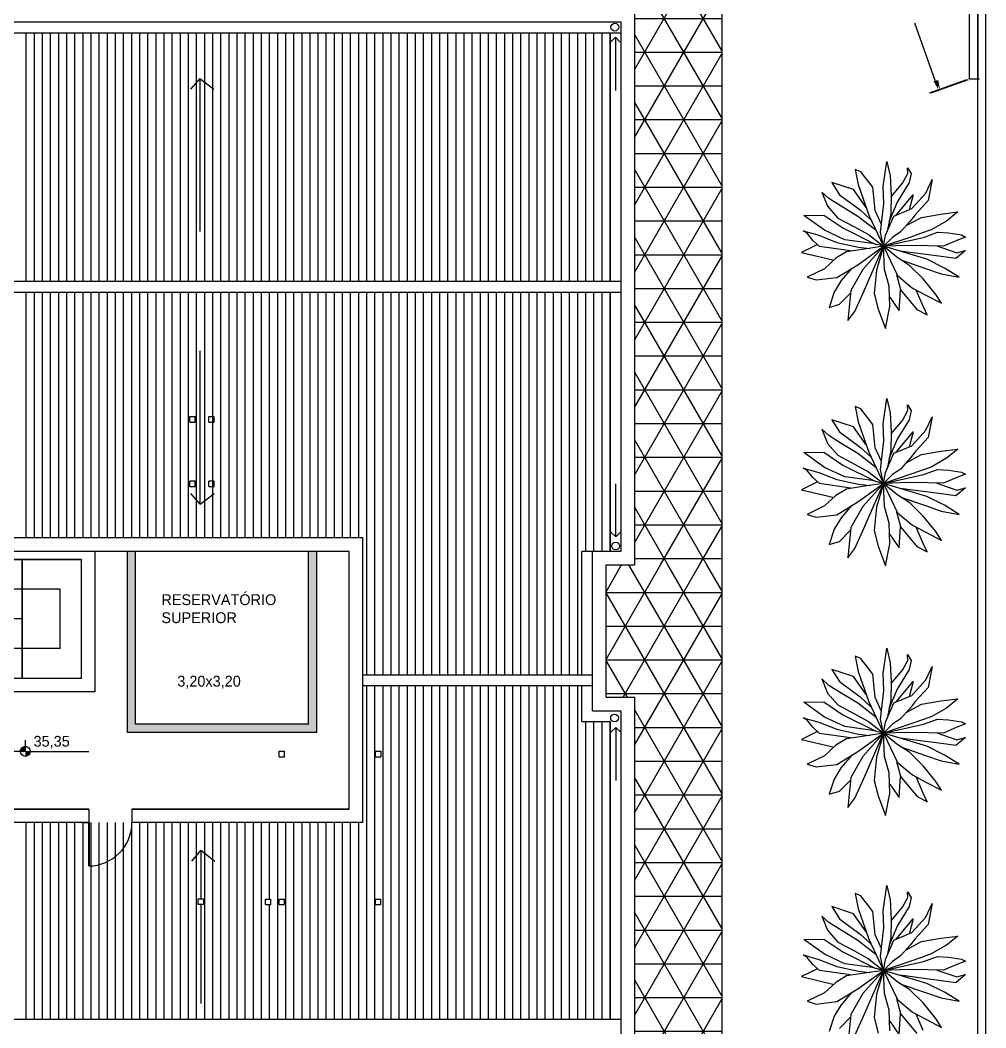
# Model space of a CAD drawing. Header units: millimetres. Extents: x 935 to 1399, y 512 to 900.
# Drawn here: x 1041.8 to 1059.66, y 844 to 862.66 of the extents above; entities that cross this region are included whole.
import ezdxf

# ---------------------------------------------------------------- set-up
doc = ezdxf.new("R2010")
doc.units = ezdxf.units.MM
doc.linetypes.add('ACAD_ISO02W100', pattern=[15, 12, -3])
for name, color, linetype in [('COTAS', 6, 'Continuous'), ('paredes', 5, 'Continuous'), ('projeçao', 7, 'ACAD_ISO02W100'), ('terrenos', 3, 'Continuous'), ('VEGETAÇÃO', 3, 'Continuous')]:
    doc.layers.add(name, color=color, linetype=linetype)
pattern_1 = [(0, (1620.23605, 455.1888), (0, 0.625), []), (60, (1620.23605, 455.1888), (-0.5412659, 0.3125), []), (120, (1620.23605, 455.1888), (-0.5412659, -0.3125), [])]

msp = doc.modelspace()

# ---------------------------------------------------------------- hatches: boundary and pattern name
h = msp.add_hatch()
h.set_pattern_fill('NET3', color=254, scale=5, style=0)
h.set_pattern_definition(pattern_1)
h.paths.add_polyline_path([(1054.77585, 862.87187), (1053.15965, 862.87187), (1053.15965, 852.57187), (1054.77585, 852.57187)])
msp.add_hatch(color=253).paths.add_polyline_path([(1047.28232, 852.82187), (1047.13232, 852.82187), (1047.13232, 849.62187), (1043.93232, 849.62187), (1043.93232, 852.82187), (1043.78232, 852.82187), (1043.78232, 849.47187), (1047.28232, 849.47187)])
h = msp.add_hatch()
h.set_pattern_fill('NET3', color=254, scale=5, style=0)
h.set_pattern_definition(pattern_1)
h.paths.add_polyline_path([(1054.77585, 852.57187), (1053.15965, 852.57187), (1052.63465, 852.57187), (1052.63465, 850.12187), (1053.15965, 850.12187), (1053.15965, 839.87187), (1054.77585, 839.87187)])
h = msp.add_hatch(color=7)
h.paths.add_polyline_path([(1041.89174, 849.21453, 0.41421356), (1041.79842, 849.12122), (1041.89174, 849.12122)])
h.paths.add_polyline_path([(1041.89174, 849.12122), (1041.89174, 849.0279, 0.41421356), (1041.98506, 849.12122)])

# ---------------------------------------------------------------- linework, layer by layer
at = {"color": 7}
for p, q in [((1054.77585, 866.5417), (1054.77585, 839.87187)), ((1053.15965, 862.87187), (1053.15965, 852.57187)), ((1037.40965, 862.62187), (1052.90965, 862.62187)), ((1052.90965, 862.62187), (1052.90965, 852.82187)), ((1052.90965, 862.62187), (1052.90965, 856.55937)), ((1058.72095, 861.53642), (1058.34452, 862.60171)), ((1041.30965, 862.42187), (1052.90965, 862.42187)), ((1052.70965, 862.42187), (1052.70965, 857.82187)), ((1052.70965, 862.42187), (1052.70965, 857.82187)), ((1052.70965, 857.82187), (1052.70965, 862.42187)), ((1052.80814, 862.33956), (1052.71814, 862.24956)), ((1052.80814, 862.33956), (1052.80814, 861.35472)), ((1052.80814, 862.33956), (1052.89814, 862.24956)), ((1045.12138, 861.57823), (1044.94962, 861.37823)), ((1045.12138, 861.57823), (1045.38053, 861.37823)), ((1045.12138, 861.57823), (1045.12138, 858.74132)), ((1059.30072, 861.55038), (1058.6112, 861.30674)), ((1059.33149, 861.55038), (1058.64198, 861.30674)), ((1037.40965, 857.82187), (1052.90965, 857.82187)), ((1037.40965, 857.62187), (1052.90965, 857.62187)), ((1052.70965, 852.82187), (1052.70965, 857.62187)), ((1052.70965, 857.62187), (1052.70965, 852.82187)), ((1052.70965, 857.62187), (1052.70965, 856.55937)), ((1045.12545, 853.69561), (1045.12545, 856.53252)), ((1045.12545, 853.69561), (1045.12545, 856.53252)), ((1052.8131, 853.09023), (1052.8131, 854.07508)), ((1045.12545, 853.69561), (1044.95368, 853.89561)), ((1045.12545, 853.69561), (1044.95368, 853.89561)), ((1045.12545, 853.69561), (1045.3846, 853.89561)), ((1045.12545, 853.69561), (1045.3846, 853.89561)), ((1052.8131, 853.09023), (1052.7231, 853.18023)), ((1052.8131, 853.09023), (1052.9031, 853.18023)), ((1048.13232, 853.07187), (1037.15965, 853.07187)), ((1048.13232, 847.80398), (1048.13232, 853.07187)), ((1047.88232, 852.82187), (1037.40965, 852.82187)), ((1047.88232, 848.05398), (1047.88232, 852.82187)), ((1052.90965, 852.82187), (1052.18465, 852.82187)), ((1052.18465, 850.53792), (1052.18465, 852.82187)), ((1052.38465, 849.87187), (1052.38465, 852.82187)), ((1052.63465, 852.57187), (1053.15965, 852.57187)), ((1052.63465, 852.57187), (1053.15965, 852.57187)), ((1052.63465, 850.12187), (1052.63465, 852.57187)), ((1048.13232, 850.53792), (1052.38465, 850.53792)), ((1048.13232, 850.33792), (1052.38465, 850.33792)), ((1052.18465, 849.67187), (1052.18465, 850.33792)), ((1052.63465, 850.12187), (1053.15965, 850.12187)), ((1053.15965, 850.12187), (1053.15965, 839.87187)), ((1052.38465, 849.87187), (1052.90965, 849.87187)), ((1052.90965, 849.87187), (1052.90965, 840.07187)), ((1052.18465, 849.67187), (1052.70965, 849.67187)), ((1052.70965, 849.67187), (1052.70965, 844.16292)), ((1052.70965, 849.67187), (1052.70965, 844.16292)), ((1052.81454, 849.56508), (1052.72454, 849.47508)), ((1052.81454, 849.56508), (1052.81454, 848.58023)), ((1052.81454, 849.56508), (1052.90454, 849.47508)), ((1041.89174, 849.12122), (1041.89174, 849.3276)), ((1041.89174, 849.12122), (1041.68535, 849.12122)), ((1041.89174, 849.12122), (1042.20132, 849.12122)), ((1045.13648, 847.29044), (1044.96472, 847.09044)), ((1045.13648, 847.29044), (1045.39563, 847.09044)), ((1045.13648, 847.29044), (1045.13648, 846.38793)), ((1045.13648, 846.28793), (1045.13648, 844.45353)), ((1037.40965, 844.16292), (1052.90965, 844.16292))]:
    msp.add_line(p, q, dxfattribs=at)
at = {"color": 1}
for p, q in [((1041.90965, 857.82187), (1041.90965, 862.42187)), ((1042.05965, 857.82187), (1042.05965, 862.42187)), ((1042.20965, 857.82187), (1042.20965, 862.42187)), ((1042.35965, 857.82187), (1042.35965, 862.42187)), ((1042.50965, 857.82187), (1042.50965, 862.42187)), ((1042.65965, 857.82187), (1042.65965, 862.42187)), ((1042.80965, 857.82187), (1042.80965, 862.42187)), ((1042.95965, 857.82187), (1042.95965, 862.42187)), ((1043.10965, 857.82187), (1043.10965, 862.42187)), ((1043.25965, 857.82187), (1043.25965, 862.42187)), ((1043.40965, 857.82187), (1043.40965, 862.42187)), ((1043.55965, 857.82187), (1043.55965, 862.42187)), ((1043.70965, 857.82187), (1043.70965, 862.42187)), ((1043.85965, 857.82187), (1043.85965, 862.42187)), ((1044.00965, 857.82187), (1044.00965, 862.42187)), ((1044.15965, 857.82187), (1044.15965, 862.42187)), ((1044.30965, 857.82187), (1044.30965, 862.42187)), ((1044.45965, 857.82187), (1044.45965, 862.42187)), ((1044.60965, 857.82187), (1044.60965, 862.42187)), ((1044.75965, 857.82187), (1044.75965, 862.42187)), ((1044.90965, 857.82187), (1044.90965, 862.42187)), ((1045.05965, 857.82187), (1045.05965, 862.42187)), ((1045.20965, 857.82187), (1045.20965, 862.42187)), ((1045.35965, 857.82187), (1045.35965, 862.42187)), ((1045.50965, 857.82187), (1045.50965, 862.42187)), ((1045.65965, 857.82187), (1045.65965, 862.42187)), ((1045.65965, 857.82187), (1045.65965, 862.42187)), ((1045.80965, 857.82187), (1045.80965, 862.42187)), ((1045.95965, 857.82187), (1045.95965, 862.42187)), ((1046.10965, 857.82187), (1046.10965, 862.42187)), ((1046.25965, 857.82187), (1046.25965, 862.42187)), ((1046.40965, 857.82187), (1046.40965, 862.42187)), ((1046.55965, 857.82187), (1046.55965, 862.42187)), ((1046.70965, 857.82187), (1046.70965, 862.42187)), ((1046.85965, 857.82187), (1046.85965, 862.42187)), ((1047.00965, 857.82187), (1047.00965, 862.42187)), ((1047.15965, 857.82187), (1047.15965, 862.42187)), ((1047.30965, 857.82187), (1047.30965, 862.42187)), ((1047.45965, 857.82187), (1047.45965, 862.42187)), ((1047.60965, 857.82187), (1047.60965, 862.42187)), ((1047.75965, 857.82187), (1047.75965, 862.42187)), ((1047.90965, 857.82187), (1047.90965, 862.42187)), ((1048.05965, 857.82187), (1048.05965, 862.42187)), ((1048.20965, 857.82187), (1048.20965, 862.42187)), ((1048.35965, 857.82187), (1048.35965, 862.42187)), ((1048.50965, 857.82187), (1048.50965, 862.42187)), ((1048.65965, 857.82187), (1048.65965, 862.42187)), ((1048.80965, 857.82187), (1048.80965, 862.42187)), ((1048.95965, 857.82187), (1048.95965, 862.42187)), ((1049.10965, 857.82187), (1049.10965, 862.42187)), ((1049.25965, 857.82187), (1049.25965, 862.42187)), ((1049.40965, 857.82187), (1049.40965, 862.42187)), ((1049.55965, 857.82187), (1049.55965, 862.42187)), ((1049.70965, 857.82187), (1049.70965, 862.42187)), ((1049.70965, 857.82187), (1049.70965, 862.42187)), ((1049.85965, 857.82187), (1049.85965, 862.42187)), ((1050.00965, 857.82187), (1050.00965, 862.42187)), ((1050.15965, 857.82187), (1050.15965, 862.42187)), ((1050.30965, 857.82187), (1050.30965, 862.42187)), ((1050.45965, 857.82187), (1050.45965, 862.42187)), ((1050.60965, 857.82187), (1050.60965, 862.42187)), ((1050.75965, 857.82187), (1050.75965, 862.42187)), ((1050.90965, 857.82187), (1050.90965, 862.42187)), ((1051.05965, 857.82187), (1051.05965, 862.42187)), ((1051.20965, 857.82187), (1051.20965, 862.42187)), ((1051.35965, 857.82187), (1051.35965, 862.42187)), ((1051.50965, 857.82187), (1051.50965, 862.42187)), ((1051.65965, 857.82187), (1051.65965, 862.42187)), ((1051.80965, 857.82187), (1051.80965, 862.42187)), ((1051.95965, 857.82187), (1051.95965, 862.42187)), ((1052.10965, 857.82187), (1052.10965, 862.42187)), ((1052.25965, 857.82187), (1052.25965, 862.42187)), ((1052.40965, 857.82187), (1052.40965, 862.42187)), ((1052.55965, 857.82187), (1052.55965, 862.42187)), ((1041.90965, 853.07187), (1041.90965, 857.62187)), ((1042.05965, 853.07187), (1042.05965, 857.62187)), ((1042.20965, 853.07187), (1042.20965, 857.62187)), ((1042.35965, 853.07187), (1042.35965, 857.62187)), ((1042.50965, 853.07187), (1042.50965, 857.62187)), ((1042.65965, 853.07187), (1042.65965, 857.62187)), ((1042.80965, 853.07187), (1042.80965, 857.62187)), ((1042.95965, 853.07187), (1042.95965, 857.62187)), ((1043.10965, 853.07187), (1043.10965, 857.62187)), ((1043.25965, 853.07187), (1043.25965, 857.62187)), ((1043.40965, 853.07187), (1043.40965, 857.62187)), ((1043.55965, 853.07187), (1043.55965, 857.62187)), ((1043.70965, 853.07187), (1043.70965, 857.62187)), ((1043.85965, 853.07187), (1043.85965, 857.62187)), ((1044.00965, 853.07187), (1044.00965, 857.62187)), ((1044.15965, 853.07187), (1044.15965, 857.62187)), ((1044.30965, 853.07187), (1044.30965, 857.62187)), ((1044.30965, 853.07187), (1044.30965, 857.62187)), ((1044.45965, 853.07187), (1044.45965, 857.62187)), ((1044.60965, 853.07187), (1044.60965, 857.62187)), ((1044.75965, 853.07187), (1044.75965, 857.62187)), ((1044.90965, 853.07187), (1044.90965, 857.62187)), ((1045.05965, 853.07187), (1045.05965, 857.62187)), ((1045.20965, 853.07187), (1045.20965, 857.62187)), ((1045.35965, 853.07187), (1045.35965, 857.62187)), ((1045.50965, 853.07187), (1045.50965, 857.62187)), ((1045.65965, 853.07187), (1045.65965, 857.62187)), ((1045.65965, 853.07187), (1045.65965, 857.62187)), ((1045.80965, 853.07187), (1045.80965, 857.62187)), ((1045.95965, 853.07187), (1045.95965, 857.62187)), ((1046.10965, 853.07187), (1046.10965, 857.62187)), ((1046.25965, 853.07187), (1046.25965, 857.62187)), ((1046.40965, 853.07187), (1046.40965, 857.62187)), ((1046.55965, 853.07187), (1046.55965, 857.62187)), ((1046.70965, 853.07187), (1046.70965, 857.62187)), ((1046.85965, 853.07187), (1046.85965, 857.62187)), ((1047.00965, 853.07187), (1047.00965, 857.62187)), ((1047.15965, 853.07187), (1047.15965, 857.62187)), ((1047.30965, 853.07187), (1047.30965, 857.62187)), ((1047.45965, 853.07187), (1047.45965, 857.62187)), ((1047.60965, 853.07187), (1047.60965, 857.62187)), ((1047.75965, 853.07187), (1047.75965, 857.62187)), ((1047.90965, 853.07187), (1047.90965, 857.62187)), ((1048.05965, 853.07187), (1048.05965, 857.62187)), ((1048.20965, 850.53792), (1048.20965, 857.62187)), ((1048.35965, 850.53792), (1048.35965, 857.62187)), ((1048.50965, 850.53792), (1048.50965, 857.62187)), ((1048.65965, 850.53792), (1048.65965, 857.62187)), ((1048.80965, 850.53792), (1048.80965, 857.62187)), ((1048.95965, 850.53792), (1048.95965, 857.62187)), ((1049.10965, 850.53792), (1049.10965, 857.62187)), ((1049.25965, 850.53792), (1049.25965, 857.62187)), ((1049.40965, 850.53792), (1049.40965, 857.62187)), ((1049.55965, 850.53792), (1049.55965, 857.62187)), ((1049.70965, 850.53792), (1049.70965, 857.62187)), ((1049.70965, 850.53792), (1049.70965, 857.62187)), ((1049.85965, 850.53792), (1049.85965, 857.62187)), ((1050.00965, 850.53792), (1050.00965, 857.62187)), ((1050.15965, 850.53792), (1050.15965, 857.62187)), ((1050.30965, 850.53792), (1050.30965, 857.62187)), ((1050.45965, 850.53792), (1050.45965, 857.62187)), ((1050.60965, 850.53792), (1050.60965, 857.62187)), ((1050.75965, 850.53792), (1050.75965, 857.62187)), ((1050.90965, 850.53792), (1050.90965, 857.62187)), ((1051.05965, 850.53792), (1051.05965, 857.62187)), ((1051.20965, 850.53792), (1051.20965, 857.62187)), ((1051.35965, 850.53792), (1051.35965, 857.62187)), ((1051.50965, 850.53792), (1051.50965, 857.62187)), ((1051.65965, 850.53792), (1051.65965, 857.62187)), ((1051.80965, 850.53792), (1051.80965, 857.62187)), ((1051.95965, 850.53792), (1051.95965, 857.62187)), ((1052.10965, 850.53792), (1052.10965, 857.62187)), ((1052.25965, 852.82187), (1052.25965, 857.62187)), ((1052.40965, 852.82187), (1052.40965, 857.62187)), ((1052.55965, 852.82187), (1052.55965, 857.62187)), ((1045.35965, 854.12187), (1045.35965, 855.21625)), ((1045.35965, 854.12187), (1045.35965, 855.21625)), ((1048.20965, 844.16292), (1048.20965, 850.33792)), ((1048.35965, 844.16292), (1048.35965, 850.33792)), ((1048.50965, 844.16292), (1048.50965, 850.33792)), ((1048.65965, 844.16292), (1048.65965, 850.33792)), ((1048.80965, 844.16292), (1048.80965, 850.33792)), ((1048.95965, 844.16292), (1048.95965, 850.33792)), ((1049.10965, 844.16292), (1049.10965, 850.33792)), ((1049.25965, 844.16292), (1049.25965, 850.33792)), ((1049.40965, 844.16292), (1049.40965, 850.33792)), ((1049.55965, 844.16292), (1049.55965, 850.33792)), ((1049.70965, 844.16292), (1049.70965, 850.33792)), ((1049.70965, 844.16292), (1049.70965, 850.33792)), ((1049.85965, 844.16292), (1049.85965, 850.33792)), ((1050.00965, 844.16292), (1050.00965, 850.33792)), ((1050.15965, 844.16292), (1050.15965, 850.33792)), ((1050.30965, 844.16292), (1050.30965, 850.33792)), ((1050.45965, 844.16292), (1050.45965, 850.33792)), ((1050.60965, 844.16292), (1050.60965, 850.33792)), ((1050.75965, 844.16292), (1050.75965, 850.33792)), ((1050.90965, 844.16292), (1050.90965, 850.33792)), ((1051.05965, 844.16292), (1051.05965, 850.33792)), ((1051.20965, 844.16292), (1051.20965, 850.33792)), ((1051.35965, 844.16292), (1051.35965, 850.33792)), ((1051.50965, 844.16292), (1051.50965, 850.33792)), ((1051.65965, 844.16292), (1051.65965, 850.33792)), ((1051.80965, 844.16292), (1051.80965, 850.33792)), ((1051.95965, 844.16292), (1051.95965, 850.33792)), ((1052.10965, 844.16292), (1052.10965, 850.33792)), ((1052.25965, 844.16292), (1052.25965, 849.67187)), ((1052.25965, 844.16292), (1052.25965, 849.67187)), ((1052.40965, 844.16292), (1052.40965, 849.67187)), ((1052.55965, 844.16292), (1052.55965, 849.67187)), ((1052.70965, 844.16292), (1052.70965, 849.67187)), ((1041.90965, 844.16292), (1041.90965, 847.80398)), ((1042.05965, 844.16292), (1042.05965, 847.80398)), ((1042.20965, 844.16292), (1042.20965, 847.80398)), ((1042.35965, 844.16292), (1042.35965, 847.80398)), ((1042.50965, 844.16292), (1042.50965, 847.80398)), ((1042.65965, 844.16292), (1042.65965, 847.80398)), ((1042.80965, 844.16292), (1042.80965, 847.80398)), ((1042.95965, 844.16292), (1042.95965, 847.80398)), ((1043.06332, 847.00032), (1043.06332, 847.80398)), ((1043.07832, 847.80398), (1043.06332, 847.80398)), ((1043.07832, 847.00053), (1043.07832, 847.80398)), ((1043.10965, 844.16292), (1043.10965, 847.80398)), ((1043.25965, 844.16292), (1043.25965, 847.80398)), ((1043.40965, 844.16292), (1043.40965, 847.80398)), ((1043.55965, 844.16292), (1043.55965, 847.80398)), ((1043.70965, 844.16292), (1043.70965, 847.80398)), ((1043.85965, 844.16292), (1043.85965, 847.80398)), ((1044.00965, 844.16292), (1044.00965, 847.80398)), ((1044.15965, 844.16292), (1044.15965, 847.80398)), ((1044.30965, 844.16292), (1044.30965, 847.80398)), ((1044.45965, 844.16292), (1044.45965, 847.80398)), ((1044.60965, 844.16292), (1044.60965, 847.80398)), ((1044.75965, 844.16292), (1044.75965, 847.80398)), ((1044.90965, 844.16292), (1044.90965, 847.80398)), ((1045.05965, 844.16292), (1045.05965, 847.80398)), ((1045.20965, 844.16292), (1045.20965, 847.80398)), ((1045.35965, 844.16292), (1045.35965, 847.80398)), ((1045.50965, 844.16292), (1045.50965, 847.80398)), ((1045.65965, 844.16292), (1045.65965, 847.80398)), ((1045.65965, 844.16292), (1045.65965, 847.80398)), ((1045.80965, 844.16292), (1045.80965, 847.80398)), ((1045.95965, 844.16292), (1045.95965, 847.80398)), ((1046.10965, 844.16292), (1046.10965, 847.80398)), ((1046.25965, 844.16292), (1046.25965, 847.80398)), ((1046.40965, 846.38793), (1046.40965, 847.80398)), ((1046.55965, 844.16292), (1046.55965, 847.80398)), ((1046.70965, 844.16292), (1046.70965, 847.80398)), ((1046.85965, 844.16292), (1046.85965, 847.80398)), ((1047.00965, 844.16292), (1047.00965, 847.80398)), ((1047.15965, 844.16292), (1047.15965, 847.80398)), ((1047.30965, 844.16292), (1047.30965, 847.80398)), ((1047.45965, 844.16292), (1047.45965, 847.80398)), ((1047.60965, 844.16292), (1047.60965, 847.80398)), ((1047.75965, 844.16292), (1047.75965, 847.80398)), ((1047.90965, 844.16292), (1047.90965, 847.80398)), ((1048.05965, 844.16292), (1048.05965, 847.80398)), ((1046.40965, 844.16292), (1046.40965, 846.28793))]:
    msp.add_line(p, q, dxfattribs=at)
at = {"color": 5}
for p, q in [((1059.35965, 861.5712), (1059.50965, 861.5712)), ((1059.39042, 861.5712), (1059.54042, 861.5712))]:
    msp.add_line(p, q, dxfattribs=at)
for p, q in [((1057.24504, 859.89337), (1057.29759, 859.61182)), ((1057.35015, 859.84955), (1057.24504, 859.89337)), ((1057.75905, 859.57419), (1057.83047, 860.04212)), ((1057.83047, 860.04212), (1057.88762, 859.77457)), ((1058.21474, 859.81838), (1058.20884, 859.92468)), ((1058.20884, 859.92468), (1058.27896, 859.81838)), ((1057.56626, 859.56169), (1057.35015, 859.84955)), ((1057.88762, 859.77457), (1057.91094, 859.41776)), ((1058.1154, 859.63681), (1058.21474, 859.81838)), ((1058.27896, 859.81838), (1058.24396, 859.64931)), ((1058.54763, 859.45525), (1058.66453, 859.70562)), ((1058.66453, 859.70562), (1058.59441, 859.31763)), ((1057.20992, 859.51788), (1056.81281, 859.64931)), ((1056.81281, 859.64931), (1056.95291, 859.42407)), ((1057.44781, 859.18561), (1057.20992, 859.51788)), ((1057.29759, 859.61182), (1057.49615, 859.04845)), ((1057.61305, 859.12989), (1057.56626, 859.56169)), ((1057.77071, 859.26132), (1057.75905, 859.57419)), ((1057.90988, 859.38688), (1058.1154, 859.63681)), ((1058.24396, 859.64931), (1058.02195, 859.28632)), ((1056.75436, 859.35513), (1056.62579, 859.47407)), ((1056.62579, 859.47407), (1056.73103, 859.2112)), ((1056.98214, 859.2112), (1056.75436, 859.35513)), ((1056.95291, 859.42407), (1057.33259, 859.14239)), ((1057.91094, 859.41776), (1057.89928, 859.07976)), ((1057.99862, 859.04845), (1058.31395, 859.42407)), ((1058.31395, 859.42407), (1058.24396, 859.14239)), ((1058.29062, 859.16738), (1058.54763, 859.45525)), ((1058.59441, 859.31763), (1058.35484, 859.05476)), ((1056.73103, 859.2112), (1056.92368, 858.99214)), ((1057.2917, 859.02345), (1056.98214, 859.2112)), ((1057.33259, 859.14239), (1057.53127, 858.96082)), ((1057.72816, 858.87311), (1057.61305, 859.12989)), ((1057.71239, 858.72927), (1057.77071, 859.26132)), ((1058.02195, 859.28632), (1057.86774, 858.91933)), ((1057.95773, 859.02977), (1058.29062, 859.16738)), ((1056.2929, 859.04227), (1056.66091, 859.04845)), ((1056.67257, 858.7669), (1056.2929, 859.04227)), ((1056.66091, 859.04845), (1057.01136, 858.81071)), ((1056.92368, 858.99214), (1057.22748, 858.82939)), ((1057.62715, 858.76572), (1057.2917, 859.02345)), ((1057.49615, 859.04845), (1057.76434, 858.46962)), ((1057.80584, 858.67296), (1057.95773, 859.02977)), ((1057.89928, 859.07976), (1057.83562, 858.74292)), ((1058.18577, 858.85216), (1058.47174, 859.00464)), ((1058.35484, 859.05476), (1058.2614, 858.93583)), ((1058.47174, 859.00464), (1058.82809, 859.06726)), ((1058.82809, 859.06726), (1059.14355, 859.10476)), ((1059.14355, 859.10476), (1058.9332, 858.93583)), ((1057.05225, 858.59165), (1056.67257, 858.7669)), ((1057.01136, 858.81071), (1057.62715, 858.50535)), ((1057.22748, 858.82939), (1057.49038, 858.68546)), ((1058.2614, 858.93583), (1058.0804, 858.73558)), ((1058.64697, 858.77308), (1058.44841, 858.70427)), ((1058.9332, 858.93583), (1058.64697, 858.77308)), ((1056.28123, 858.75426), (1056.56747, 858.67296)), ((1056.35712, 858.71045), (1056.28123, 858.75426)), ((1056.45646, 858.57902), (1056.35712, 858.71045)), ((1056.5849, 858.4664), (1056.45646, 858.57902)), ((1056.56747, 858.67296), (1056.90625, 858.54152)), ((1057.56049, 858.52271), (1057.05225, 858.59165)), ((1057.49038, 858.68546), (1057.76434, 858.46962)), ((1057.76434, 858.46962), (1057.71239, 858.72927)), ((1057.76434, 858.46962), (1057.80584, 858.67296)), ((1058.27306, 858.64164), (1057.76434, 858.46962)), ((1057.93427, 858.63546), (1057.76434, 858.46962)), ((1057.76434, 858.46962), (1058.50674, 858.63546)), ((1058.0804, 858.73558), (1057.93427, 858.63546)), ((1058.44841, 858.70427), (1058.27306, 858.64164)), ((1058.50674, 858.63546), (1058.76374, 858.72927)), ((1058.76374, 858.72927), (1058.96819, 858.71677)), ((1059.12599, 858.57902), (1058.87475, 858.47271)), ((1058.96819, 858.71677), (1059.20777, 858.67928)), ((1059.28365, 858.64164), (1059.12599, 858.57902)), ((1059.20777, 858.67928), (1059.28365, 858.64164)), ((1056.54626, 858.50028), (1056.25201, 858.35378)), ((1057.15736, 858.38509), (1056.5849, 858.4664)), ((1056.90625, 858.54152), (1057.30349, 858.4539)), ((1057.41437, 858.41641), (1057.08148, 858.36628)), ((1057.2917, 858.1284), (1057.76434, 858.46962)), ((1057.30349, 858.4539), (1057.51519, 858.43005)), ((1057.76434, 858.46962), (1057.38527, 858.04078)), ((1057.4027, 857.63398), (1057.76434, 858.46962)), ((1057.76434, 858.46962), (1057.41437, 858.41641)), ((1057.76434, 858.46962), (1057.56049, 858.52271)), ((1057.76434, 858.46962), (1057.63638, 858.02828)), ((1058.2264, 858.48521), (1057.76434, 858.46962)), ((1057.76434, 858.46962), (1058.02772, 857.92816)), ((1057.78238, 858.04078), (1057.76434, 858.46962)), ((1058.01029, 858.26615), (1057.76434, 858.46962)), ((1058.57108, 858.22866), (1057.76434, 858.46962)), ((1058.58852, 858.4789), (1058.2264, 858.48521)), ((1058.87475, 858.47271), (1058.58852, 858.4789)), ((1058.75227, 858.47536), (1059.12009, 858.34746)), ((1059.28365, 858.39127), (1059.10266, 858.24116)), ((1059.12009, 858.34746), (1059.28365, 858.39127)), ((1056.25201, 858.35378), (1056.83024, 858.21603)), ((1056.88279, 858.24734), (1056.67257, 858.05341)), ((1057.08148, 858.36628), (1056.88279, 858.24734)), ((1058.25563, 858.10972), (1058.01029, 858.26615)), ((1058.7872, 858.28497), (1058.07111, 858.378)), ((1058.08861, 858.21622), (1058.54186, 858.05959)), ((1058.89231, 858.06591), (1058.57108, 858.22866)), ((1059.10266, 858.24116), (1058.7872, 858.28497)), ((1056.67257, 858.05341), (1056.35712, 857.89685)), ((1056.90036, 857.89067), (1057.2917, 858.1284)), ((1057.17743, 858.05899), (1056.98214, 857.83436)), ((1057.38527, 858.04078), (1057.16326, 857.65279)), ((1057.63638, 858.02828), (1057.59549, 857.59648)), ((1057.87005, 857.7341), (1057.78238, 858.04078)), ((1058.50097, 857.86553), (1058.25563, 858.10972)), ((1058.54186, 858.05959), (1058.83386, 857.95947)), ((1059.16688, 857.89685), (1058.89231, 858.06591)), ((1056.35712, 857.89685), (1056.52068, 857.84685)), ((1056.52068, 857.84685), (1056.90036, 857.89067)), ((1056.98214, 857.83436), (1056.8537, 857.62148)), ((1058.08617, 857.66529), (1058.01605, 857.94066)), ((1058.02772, 857.92816), (1058.30229, 857.6966)), ((1058.73464, 857.57767), (1058.50097, 857.86553)), ((1058.83386, 857.95947), (1059.16688, 857.89685)), ((1057.16326, 857.65279), (1057.10481, 857.09574)), ((1057.88172, 857.35243), (1057.87005, 857.7341)), ((1058.05694, 857.2773), (1058.0804, 857.66529)), ((1058.0804, 857.66529), (1058.38407, 857.3023)), ((1058.30229, 857.6966), (1058.54763, 857.56517)), ((1058.50097, 857.35861), (1058.3724, 857.65911)), ((1056.8537, 857.62148), (1056.76012, 857.33979)), ((1056.95291, 857.39624), (1057.15159, 857.59648)), ((1057.23337, 857.2648), (1057.4027, 857.63398)), ((1057.59549, 857.59648), (1057.6656, 857.30862)), ((1057.88172, 857.52767), (1058.05694, 857.2773)), ((1058.54763, 857.56517), (1058.83975, 857.41492)), ((1058.83975, 857.41492), (1058.73464, 857.57767)), ((1056.76012, 857.33979), (1056.95291, 857.39624)), ((1057.10481, 857.09574), (1057.23337, 857.2648)), ((1057.6656, 857.30862), (1057.80584, 856.94562)), ((1057.80584, 856.94562), (1057.88172, 857.35243)), ((1058.38407, 857.3023), (1058.57685, 857.20218)), ((1058.57685, 857.20218), (1058.50097, 857.35861)), ((1057.75905, 855.18446), (1057.83047, 855.65239)), ((1057.83047, 855.65239), (1057.88762, 855.38484)), ((1057.24504, 855.50364), (1057.29759, 855.22209)), ((1057.35015, 855.45982), (1057.24504, 855.50364)), ((1057.56626, 855.17196), (1057.35015, 855.45982)), ((1058.1154, 855.24708), (1058.21474, 855.42865)), ((1058.21474, 855.42865), (1058.20884, 855.53495)), ((1058.20884, 855.53495), (1058.27896, 855.42865)), ((1058.27896, 855.42865), (1058.24396, 855.25958)), ((1057.20992, 855.12815), (1056.81281, 855.25958)), ((1056.81281, 855.25958), (1056.95291, 855.03434)), ((1057.29759, 855.22209), (1057.49615, 854.65872)), ((1057.88762, 855.38484), (1057.91094, 855.02803)), ((1057.90988, 854.99715), (1058.1154, 855.24708)), ((1058.24396, 855.25958), (1058.02195, 854.89659)), ((1058.54763, 855.06552), (1058.66453, 855.31589)), ((1058.66453, 855.31589), (1058.59441, 854.9279)), ((1056.75436, 854.9654), (1056.62579, 855.08434)), ((1056.62579, 855.08434), (1056.73103, 854.82147)), ((1056.95291, 855.03434), (1057.33259, 854.75266)), ((1057.44781, 854.79588), (1057.20992, 855.12815)), ((1057.61305, 854.74016), (1057.56626, 855.17196)), ((1057.77071, 854.87159), (1057.75905, 855.18446)), ((1057.91094, 855.02803), (1057.89928, 854.69003)), ((1057.99862, 854.65872), (1058.31395, 855.03434)), ((1058.31395, 855.03434), (1058.24396, 854.75266)), ((1058.29062, 854.77765), (1058.54763, 855.06552)), ((1056.98214, 854.82147), (1056.75436, 854.9654)), ((1057.71239, 854.33954), (1057.77071, 854.87159)), ((1058.02195, 854.89659), (1057.86774, 854.5296)), ((1058.59441, 854.9279), (1058.35484, 854.66503)), ((1056.2929, 854.65254), (1056.66091, 854.65872)), ((1056.67257, 854.37717), (1056.2929, 854.65254)), ((1056.66091, 854.65872), (1057.01136, 854.42098)), ((1056.73103, 854.82147), (1056.92368, 854.60241)), ((1057.2917, 854.63372), (1056.98214, 854.82147)), ((1057.33259, 854.75266), (1057.53127, 854.57109)), ((1057.49615, 854.65872), (1057.76434, 854.0799)), ((1057.72816, 854.48338), (1057.61305, 854.74016)), ((1057.89928, 854.69003), (1057.83562, 854.35319)), ((1057.95773, 854.64004), (1058.29062, 854.77765)), ((1058.35484, 854.66503), (1058.2614, 854.5461)), ((1058.47174, 854.61491), (1058.82809, 854.67753)), ((1058.82809, 854.67753), (1059.14355, 854.71503)), ((1059.14355, 854.71503), (1058.9332, 854.5461)), ((1056.92368, 854.60241), (1057.22748, 854.43966)), ((1057.62715, 854.37599), (1057.2917, 854.63372)), ((1057.80584, 854.28323), (1057.95773, 854.64004)), ((1058.2614, 854.5461), (1058.0804, 854.34586)), ((1058.18577, 854.46243), (1058.47174, 854.61491)), ((1058.9332, 854.5461), (1058.64697, 854.38335)), ((1056.28123, 854.36453), (1056.56747, 854.28323)), ((1056.35712, 854.32072), (1056.28123, 854.36453)), ((1056.45646, 854.18929), (1056.35712, 854.32072)), ((1056.56747, 854.28323), (1056.90625, 854.15179)), ((1057.05225, 854.20192), (1056.67257, 854.37717)), ((1057.01136, 854.42098), (1057.62715, 854.11562)), ((1057.22748, 854.43966), (1057.49038, 854.29573)), ((1057.49038, 854.29573), (1057.76434, 854.0799)), ((1057.76434, 854.0799), (1057.71239, 854.33954)), ((1057.76434, 854.0799), (1057.80584, 854.28323)), ((1058.0804, 854.34586), (1057.93427, 854.24573)), ((1058.44841, 854.31454), (1058.27306, 854.25191)), ((1058.64697, 854.38335), (1058.44841, 854.31454)), ((1058.50674, 854.24573), (1058.76374, 854.33954)), ((1058.76374, 854.33954), (1058.96819, 854.32704)), ((1058.96819, 854.32704), (1059.20777, 854.28955)), ((1059.20777, 854.28955), (1059.28365, 854.25191)), ((1056.54626, 854.11055), (1056.25201, 853.96405)), ((1056.5849, 854.07667), (1056.45646, 854.18929)), ((1056.90625, 854.15179), (1057.30349, 854.06417)), ((1057.56049, 854.13298), (1057.05225, 854.20192)), ((1057.76434, 854.0799), (1057.56049, 854.13298)), ((1058.27306, 854.25191), (1057.76434, 854.0799)), ((1057.93427, 854.24573), (1057.76434, 854.0799)), ((1057.76434, 854.0799), (1058.50674, 854.24573)), ((1058.2264, 854.09548), (1057.76434, 854.0799)), ((1058.58852, 854.08917), (1058.2264, 854.09548)), ((1059.12599, 854.18929), (1058.87475, 854.08299)), ((1059.28365, 854.25191), (1059.12599, 854.18929)), ((1056.25201, 853.96405), (1056.83024, 853.8263)), ((1057.15736, 853.99536), (1056.5849, 854.07667)), ((1057.08148, 853.97655), (1056.88279, 853.85761)), ((1057.41437, 854.02668), (1057.08148, 853.97655)), ((1057.2917, 853.73867), (1057.76434, 854.0799)), ((1057.30349, 854.06417), (1057.51519, 854.04032)), ((1057.76434, 854.0799), (1057.38527, 853.65105)), ((1057.4027, 853.24425), (1057.76434, 854.0799)), ((1057.76434, 854.0799), (1057.41437, 854.02668)), ((1057.76434, 854.0799), (1057.63638, 853.63855)), ((1057.76434, 854.0799), (1058.02772, 853.53843)), ((1057.78238, 853.65105), (1057.76434, 854.0799)), ((1058.01029, 853.87642), (1057.76434, 854.0799)), ((1058.57108, 853.83893), (1057.76434, 854.0799)), ((1058.7872, 853.89524), (1058.07111, 853.98827)), ((1058.87475, 854.08299), (1058.58852, 854.08917)), ((1058.75227, 854.08563), (1059.12009, 853.95773)), ((1059.28365, 854.00154), (1059.10266, 853.85143)), ((1059.12009, 853.95773), (1059.28365, 854.00154)), ((1056.88279, 853.85761), (1056.67257, 853.66368)), ((1056.90036, 853.50094), (1057.2917, 853.73867)), ((1058.25563, 853.71999), (1058.01029, 853.87642)), ((1058.08861, 853.82649), (1058.54186, 853.66986)), ((1058.50097, 853.4758), (1058.25563, 853.71999)), ((1058.89231, 853.67618), (1058.57108, 853.83893)), ((1059.10266, 853.85143), (1058.7872, 853.89524)), ((1056.67257, 853.66368), (1056.35712, 853.50712)), ((1057.17743, 853.66926), (1056.98214, 853.44463)), ((1057.38527, 853.65105), (1057.16326, 853.26306)), ((1057.63638, 853.63855), (1057.59549, 853.20675)), ((1057.87005, 853.34437), (1057.78238, 853.65105)), ((1058.08617, 853.27556), (1058.01605, 853.55093)), ((1058.02772, 853.53843), (1058.30229, 853.30687)), ((1058.54186, 853.66986), (1058.83386, 853.56974)), ((1058.83386, 853.56974), (1059.16688, 853.50712)), ((1059.16688, 853.50712), (1058.89231, 853.67618)), ((1056.35712, 853.50712), (1056.52068, 853.45712)), ((1056.52068, 853.45712), (1056.90036, 853.50094)), ((1056.98214, 853.44463), (1056.8537, 853.23175)), ((1058.73464, 853.18794), (1058.50097, 853.4758)), ((1056.8537, 853.23175), (1056.76012, 852.95006)), ((1056.95291, 853.00651), (1057.15159, 853.20675)), ((1057.16326, 853.26306), (1057.10481, 852.70601)), ((1057.23337, 852.87507), (1057.4027, 853.24425)), ((1057.59549, 853.20675), (1057.6656, 852.91889)), ((1057.88172, 852.9627), (1057.87005, 853.34437)), ((1058.05694, 852.88757), (1058.0804, 853.27556)), ((1058.0804, 853.27556), (1058.38407, 852.91257)), ((1058.30229, 853.30687), (1058.54763, 853.17544)), ((1058.50097, 852.96888), (1058.3724, 853.26938)), ((1058.54763, 853.17544), (1058.83975, 853.02519)), ((1058.83975, 853.02519), (1058.73464, 853.18794)), ((1056.76012, 852.95006), (1056.95291, 853.00651)), ((1057.88172, 853.13794), (1058.05694, 852.88757)), ((1057.10481, 852.70601), (1057.23337, 852.87507)), ((1057.6656, 852.91889), (1057.80584, 852.5559)), ((1057.80584, 852.5559), (1057.88172, 852.9627)), ((1058.38407, 852.91257), (1058.57685, 852.81245)), ((1058.57685, 852.81245), (1058.50097, 852.96888)), ((1057.75905, 850.56148), (1057.83047, 851.02941)), ((1057.83047, 851.02941), (1057.88762, 850.76186)), ((1057.24504, 850.88066), (1057.29759, 850.59911)), ((1057.35015, 850.83685), (1057.24504, 850.88066)), ((1057.56626, 850.54898), (1057.35015, 850.83685)), ((1057.88762, 850.76186), (1057.91094, 850.40505)), ((1058.1154, 850.62411), (1058.21474, 850.80567)), ((1058.21474, 850.80567), (1058.20884, 850.91197)), ((1058.20884, 850.91197), (1058.27896, 850.80567)), ((1058.27896, 850.80567), (1058.24396, 850.63661)), ((1057.20992, 850.50517), (1056.81281, 850.63661)), ((1056.81281, 850.63661), (1056.95291, 850.41137)), ((1057.29759, 850.59911), (1057.49615, 850.03574)), ((1057.61305, 850.11718), (1057.56626, 850.54898)), ((1057.77071, 850.24862), (1057.75905, 850.56148)), ((1057.90988, 850.37418), (1058.1154, 850.62411)), ((1058.24396, 850.63661), (1058.02195, 850.27362)), ((1058.54763, 850.44254), (1058.66453, 850.69292)), ((1058.66453, 850.69292), (1058.59441, 850.30493)), ((1056.75436, 850.34242), (1056.62579, 850.46136)), ((1056.62579, 850.46136), (1056.73103, 850.19849)), ((1056.95291, 850.41137), (1057.33259, 850.12968)), ((1057.44781, 850.1729), (1057.20992, 850.50517)), ((1057.91094, 850.40505), (1057.89928, 850.06706)), ((1057.99862, 850.03574), (1058.31395, 850.41137)), ((1058.31395, 850.41137), (1058.24396, 850.12968)), ((1058.29062, 850.15468), (1058.54763, 850.44254)), ((1056.73103, 850.19849), (1056.92368, 849.97943)), ((1056.98214, 850.19849), (1056.75436, 850.34242)), ((1057.2917, 850.01075), (1056.98214, 850.19849)), ((1057.71239, 849.71656), (1057.77071, 850.24862)), ((1058.02195, 850.27362), (1057.86774, 849.90662)), ((1058.59441, 850.30493), (1058.35484, 850.04206)), ((1056.2929, 850.02956), (1056.66091, 850.03574)), ((1056.67257, 849.75419), (1056.2929, 850.02956)), ((1056.66091, 850.03574), (1057.01136, 849.79801)), ((1057.62715, 849.75302), (1057.2917, 850.01075)), ((1057.33259, 850.12968), (1057.53127, 849.94812)), ((1057.49615, 850.03574), (1057.76434, 849.45692)), ((1057.72816, 849.86041), (1057.61305, 850.11718)), ((1057.80584, 849.66025), (1057.95773, 850.01706)), ((1057.89928, 850.06706), (1057.83562, 849.73021)), ((1057.95773, 850.01706), (1058.29062, 850.15468)), ((1058.18577, 849.83945), (1058.47174, 849.99193)), ((1058.35484, 850.04206), (1058.2614, 849.92312)), ((1058.47174, 849.99193), (1058.82809, 850.05456)), ((1058.82809, 850.05456), (1059.14355, 850.09205)), ((1059.14355, 850.09205), (1058.9332, 849.92312)), ((1056.92368, 849.97943), (1057.22748, 849.81668)), ((1057.22748, 849.81668), (1057.49038, 849.67275)), ((1058.2614, 849.92312), (1058.0804, 849.72288)), ((1058.9332, 849.92312), (1058.64697, 849.76037)), ((1056.28123, 849.74156), (1056.56747, 849.66025)), ((1056.35712, 849.69775), (1056.28123, 849.74156)), ((1056.45646, 849.56631), (1056.35712, 849.69775)), ((1056.56747, 849.66025), (1056.90625, 849.52882)), ((1057.05225, 849.57895), (1056.67257, 849.75419)), ((1057.01136, 849.79801), (1057.62715, 849.49264)), ((1057.49038, 849.67275), (1057.76434, 849.45692)), ((1057.76434, 849.45692), (1057.71239, 849.71656)), ((1057.76434, 849.45692), (1057.80584, 849.66025)), ((1058.27306, 849.62894), (1057.76434, 849.45692)), ((1057.93427, 849.62276), (1057.76434, 849.45692)), ((1057.76434, 849.45692), (1058.50674, 849.62276)), ((1058.0804, 849.72288), (1057.93427, 849.62276)), ((1058.44841, 849.69157), (1058.27306, 849.62894)), ((1058.64697, 849.76037), (1058.44841, 849.69157)), ((1058.50674, 849.62276), (1058.76374, 849.71656)), ((1058.76374, 849.71656), (1058.96819, 849.70406)), ((1058.96819, 849.70406), (1059.20777, 849.66657)), ((1059.28365, 849.62894), (1059.12599, 849.56631)), ((1059.20777, 849.66657), (1059.28365, 849.62894)), ((1056.54626, 849.48757), (1056.25201, 849.34107)), ((1056.5849, 849.45369), (1056.45646, 849.56631)), ((1057.15736, 849.37239), (1056.5849, 849.45369)), ((1056.90625, 849.52882), (1057.30349, 849.44119)), ((1057.56049, 849.51), (1057.05225, 849.57895)), ((1057.2917, 849.1157), (1057.76434, 849.45692)), ((1057.30349, 849.44119), (1057.51519, 849.41735)), ((1057.76434, 849.45692), (1057.38527, 849.02807)), ((1057.4027, 848.62127), (1057.76434, 849.45692)), ((1057.76434, 849.45692), (1057.41437, 849.4037)), ((1057.76434, 849.45692), (1057.56049, 849.51)), ((1057.76434, 849.45692), (1057.63638, 849.01558)), ((1058.2264, 849.47251), (1057.76434, 849.45692)), ((1057.76434, 849.45692), (1058.02772, 848.91545)), ((1057.78238, 849.02807), (1057.76434, 849.45692)), ((1058.01029, 849.25345), (1057.76434, 849.45692)), ((1058.57108, 849.21596), (1057.76434, 849.45692)), ((1058.58852, 849.46619), (1058.2264, 849.47251)), ((1058.87475, 849.46001), (1058.58852, 849.46619)), ((1058.75227, 849.46265), (1059.12009, 849.33476)), ((1059.12599, 849.56631), (1058.87475, 849.46001)), ((1056.25201, 849.34107), (1056.83024, 849.20332)), ((1057.08148, 849.35357), (1056.88279, 849.23463)), ((1057.41437, 849.4037), (1057.08148, 849.35357)), ((1058.25563, 849.09702), (1058.01029, 849.25345)), ((1058.7872, 849.27227), (1058.07111, 849.36529)), ((1059.10266, 849.22845), (1058.7872, 849.27227)), ((1059.28365, 849.37857), (1059.10266, 849.22845)), ((1059.12009, 849.33476), (1059.28365, 849.37857)), ((1056.88279, 849.23463), (1056.67257, 849.04071)), ((1056.90036, 848.87796), (1057.2917, 849.1157)), ((1058.08861, 849.20351), (1058.54186, 849.04689)), ((1058.50097, 848.85283), (1058.25563, 849.09702)), ((1058.89231, 849.05321), (1058.57108, 849.21596)), ((1056.67257, 849.04071), (1056.35712, 848.88414)), ((1056.35712, 848.88414), (1056.52068, 848.83415)), ((1056.52068, 848.83415), (1056.90036, 848.87796)), ((1057.17743, 849.04628), (1056.98214, 848.82165)), ((1057.38527, 849.02807), (1057.16326, 848.64009)), ((1057.63638, 849.01558), (1057.59549, 848.58378)), ((1057.87005, 848.72139), (1057.78238, 849.02807)), ((1058.08617, 848.65258), (1058.01605, 848.92795)), ((1058.02772, 848.91545), (1058.30229, 848.6839)), ((1058.54186, 849.04689), (1058.83386, 848.94677)), ((1058.83386, 848.94677), (1059.16688, 848.88414)), ((1059.16688, 848.88414), (1058.89231, 849.05321)), ((1056.98214, 848.82165), (1056.8537, 848.60877)), ((1057.88172, 848.33972), (1057.87005, 848.72139)), ((1058.30229, 848.6839), (1058.54763, 848.55246)), ((1058.73464, 848.56496), (1058.50097, 848.85283)), ((1056.8537, 848.60877), (1056.76012, 848.32709)), ((1056.95291, 848.38353), (1057.15159, 848.58378)), ((1057.16326, 848.64009), (1057.10481, 848.08303)), ((1057.23337, 848.2521), (1057.4027, 848.62127)), ((1057.59549, 848.58378), (1057.6656, 848.29591)), ((1057.88172, 848.51497), (1058.05694, 848.2646)), ((1058.05694, 848.2646), (1058.0804, 848.65258)), ((1058.0804, 848.65258), (1058.38407, 848.28959)), ((1058.50097, 848.3459), (1058.3724, 848.6464)), ((1058.54763, 848.55246), (1058.83975, 848.40221)), ((1058.83975, 848.40221), (1058.73464, 848.56496)), ((1056.76012, 848.32709), (1056.95291, 848.38353)), ((1057.80584, 847.93292), (1057.88172, 848.33972)), ((1058.57685, 848.18947), (1058.50097, 848.3459)), ((1057.10481, 848.08303), (1057.23337, 848.2521)), ((1057.6656, 848.29591), (1057.80584, 847.93292)), ((1058.38407, 848.28959), (1058.57685, 848.18947)), ((1057.75905, 846.17175), (1057.83047, 846.63968)), ((1057.83047, 846.63968), (1057.88762, 846.37213)), ((1057.24504, 846.49093), (1057.29759, 846.20938)), ((1057.35015, 846.44712), (1057.24504, 846.49093)), ((1057.56626, 846.15925), (1057.35015, 846.44712)), ((1058.21474, 846.41594), (1058.20884, 846.52225)), ((1058.20884, 846.52225), (1058.27896, 846.41594)), ((1057.88762, 846.37213), (1057.91094, 846.01532)), ((1058.1154, 846.23438), (1058.21474, 846.41594)), ((1058.27896, 846.41594), (1058.24396, 846.24688)), ((1058.54763, 846.05282), (1058.66453, 846.30319)), ((1058.66453, 846.30319), (1058.59441, 845.9152)), ((1056.75436, 845.95269), (1056.62579, 846.07163)), ((1056.62579, 846.07163), (1056.73103, 845.80876)), ((1057.20992, 846.11544), (1056.81281, 846.24688)), ((1056.81281, 846.24688), (1056.95291, 846.02164)), ((1057.44781, 845.78317), (1057.20992, 846.11544)), ((1057.29759, 846.20938), (1057.49615, 845.64601)), ((1057.61305, 845.72746), (1057.56626, 846.15925)), ((1057.77071, 845.85889), (1057.75905, 846.17175)), ((1057.90988, 845.98445), (1058.1154, 846.23438)), ((1058.24396, 846.24688), (1058.02195, 845.88389)), ((1056.98214, 845.80876), (1056.75436, 845.95269)), ((1056.95291, 846.02164), (1057.33259, 845.73995)), ((1057.91094, 846.01532), (1057.89928, 845.67733)), ((1057.99862, 845.64601), (1058.31395, 846.02164)), ((1058.31395, 846.02164), (1058.24396, 845.73995)), ((1058.29062, 845.76495), (1058.54763, 846.05282)), ((1058.59441, 845.9152), (1058.35484, 845.65233)), ((1056.73103, 845.80876), (1056.92368, 845.5897)), ((1057.2917, 845.62102), (1056.98214, 845.80876)), ((1057.33259, 845.73995), (1057.53127, 845.55839)), ((1057.72816, 845.47068), (1057.61305, 845.72746)), ((1057.71239, 845.32683), (1057.77071, 845.85889)), ((1058.02195, 845.88389), (1057.86774, 845.51689)), ((1057.95773, 845.62733), (1058.29062, 845.76495)), ((1058.82809, 845.66483), (1059.14355, 845.70232)), ((1059.14355, 845.70232), (1058.9332, 845.53339)), ((1056.2929, 845.63983), (1056.66091, 845.64601)), ((1056.67257, 845.36446), (1056.2929, 845.63983)), ((1056.66091, 845.64601), (1057.01136, 845.40828)), ((1056.92368, 845.5897), (1057.22748, 845.42695)), ((1057.62715, 845.36329), (1057.2917, 845.62102)), ((1057.49615, 845.64601), (1057.76434, 845.06719)), ((1057.80584, 845.27052), (1057.95773, 845.62733)), ((1057.89928, 845.67733), (1057.83562, 845.34048)), ((1058.2614, 845.53339), (1058.0804, 845.33315)), ((1058.18577, 845.44972), (1058.47174, 845.6022)), ((1058.35484, 845.65233), (1058.2614, 845.53339)), ((1058.47174, 845.6022), (1058.82809, 845.66483)), ((1058.9332, 845.53339), (1058.64697, 845.37064)), ((1056.28123, 845.35183), (1056.56747, 845.27052)), ((1056.35712, 845.30802), (1056.28123, 845.35183)), ((1057.05225, 845.18922), (1056.67257, 845.36446)), ((1057.01136, 845.40828), (1057.62715, 845.10292)), ((1057.22748, 845.42695), (1057.49038, 845.28302)), ((1057.76434, 845.06719), (1057.71239, 845.32683)), ((1058.0804, 845.33315), (1057.93427, 845.23303)), ((1058.64697, 845.37064), (1058.44841, 845.30184)), ((1058.50674, 845.23303), (1058.76374, 845.32683)), ((1058.76374, 845.32683), (1058.96819, 845.31433)), ((1056.45646, 845.17658), (1056.35712, 845.30802)), ((1056.5849, 845.06396), (1056.45646, 845.17658)), ((1056.56747, 845.27052), (1056.90625, 845.13909)), ((1056.90625, 845.13909), (1057.30349, 845.05146)), ((1057.56049, 845.12027), (1057.05225, 845.18922)), ((1057.49038, 845.28302), (1057.76434, 845.06719)), ((1057.76434, 845.06719), (1057.80584, 845.27052)), ((1058.27306, 845.23921), (1057.76434, 845.06719)), ((1057.93427, 845.23303), (1057.76434, 845.06719)), ((1057.76434, 845.06719), (1058.50674, 845.23303)), ((1058.44841, 845.30184), (1058.27306, 845.23921)), ((1059.12599, 845.17658), (1058.87475, 845.07028)), ((1058.96819, 845.31433), (1059.20777, 845.27684)), ((1059.28365, 845.23921), (1059.12599, 845.17658)), ((1059.20777, 845.27684), (1059.28365, 845.23921)), ((1056.54626, 845.09784), (1056.25201, 844.95134)), ((1057.15736, 844.98266), (1056.5849, 845.06396)), ((1057.08148, 844.96384), (1056.88279, 844.8449)), ((1057.41437, 845.01397), (1057.08148, 844.96384)), ((1057.2917, 844.72597), (1057.76434, 845.06719)), ((1057.30349, 845.05146), (1057.51519, 845.02762)), ((1057.76434, 845.06719), (1057.38527, 844.63834)), ((1057.4027, 844.23154), (1057.76434, 845.06719)), ((1057.76434, 845.06719), (1057.41437, 845.01397)), ((1057.76434, 845.06719), (1057.56049, 845.12027)), ((1057.76434, 845.06719), (1057.63638, 844.62585)), ((1058.2264, 845.08278), (1057.76434, 845.06719)), ((1057.76434, 845.06719), (1058.02772, 844.52572)), ((1057.78238, 844.63834), (1057.76434, 845.06719)), ((1058.01029, 844.86372), (1057.76434, 845.06719)), ((1058.57108, 844.82623), (1057.76434, 845.06719)), ((1058.7872, 844.88254), (1058.07111, 844.97556)), ((1058.58852, 845.07646), (1058.2264, 845.08278)), ((1058.87475, 845.07028), (1058.58852, 845.07646)), ((1058.75227, 845.07292), (1059.12009, 844.94503)), ((1059.28365, 844.98884), (1059.10266, 844.83872)), ((1059.12009, 844.94503), (1059.28365, 844.98884)), ((1056.25201, 844.95134), (1056.83024, 844.81359)), ((1056.88279, 844.8449), (1056.67257, 844.65098)), ((1058.25563, 844.70729), (1058.01029, 844.86372)), ((1058.08861, 844.81378), (1058.54186, 844.65716)), ((1058.89231, 844.66348), (1058.57108, 844.82623)), ((1059.10266, 844.83872), (1058.7872, 844.88254)), ((1056.67257, 844.65098), (1056.35712, 844.49441)), ((1056.90036, 844.48823), (1057.2917, 844.72597)), ((1057.17743, 844.65655), (1056.98214, 844.43192)), ((1057.38527, 844.63834), (1057.16326, 844.25036)), ((1057.63638, 844.62585), (1057.59549, 844.19405)), ((1057.87005, 844.33166), (1057.78238, 844.63834)), ((1058.50097, 844.4631), (1058.25563, 844.70729)), ((1058.54186, 844.65716), (1058.83386, 844.55704)), ((1059.16688, 844.49441), (1058.89231, 844.66348)), ((1056.35712, 844.49441), (1056.52068, 844.44442)), ((1056.52068, 844.44442), (1056.90036, 844.48823)), ((1056.98214, 844.43192), (1056.8537, 844.21904)), ((1058.08617, 844.26285), (1058.01605, 844.53822)), ((1058.02772, 844.52572), (1058.30229, 844.29417)), ((1058.73464, 844.17523), (1058.50097, 844.4631)), ((1058.83386, 844.55704), (1059.16688, 844.49441)), ((1056.8537, 844.21904), (1056.76012, 843.93736)), ((1057.16326, 844.25036), (1057.10481, 843.6933)), ((1057.23337, 843.86237), (1057.4027, 844.23154)), ((1057.88172, 843.94999), (1057.87005, 844.33166)), ((1058.05694, 843.87487), (1058.0804, 844.26285)), ((1058.0804, 844.26285), (1058.38407, 843.89986)), ((1058.30229, 844.29417), (1058.54763, 844.16273)), ((1058.50097, 843.95617), (1058.3724, 844.25667)), ((1056.95291, 843.9938), (1057.15159, 844.19405)), ((1057.59549, 844.19405), (1057.6656, 843.90618)), ((1057.88172, 844.12524), (1058.05694, 843.87487)), ((1058.54763, 844.16273), (1058.83975, 844.01248)), ((1058.83975, 844.01248), (1058.73464, 844.17523))]:
    msp.add_line(p, q)
at = {"color": 6}
for p, q in [((1044.93465, 855.21625), (1044.93465, 855.31625)), ((1044.93465, 855.31625), (1045.03465, 855.31625)), ((1044.93465, 855.21625), (1045.03465, 855.21625)), ((1045.03465, 855.21625), (1045.03465, 855.31625)), ((1045.03465, 855.21625), (1045.03465, 855.31625)), ((1045.28465, 855.21625), (1045.28465, 855.31625)), ((1045.28465, 855.21625), (1045.28465, 855.31625)), ((1045.28465, 855.21625), (1045.28465, 855.31625)), ((1045.28465, 855.31625), (1045.38465, 855.31625)), ((1045.28465, 855.21625), (1045.38465, 855.21625)), ((1045.38465, 855.21625), (1045.38465, 855.31625)), ((1044.93465, 854.02187), (1044.93465, 854.12187)), ((1045.03465, 854.12187), (1044.93465, 854.12187)), ((1045.03465, 854.02187), (1045.03465, 854.12187)), ((1045.03465, 854.02187), (1045.03465, 854.12187)), ((1045.28465, 854.02187), (1045.28465, 854.12187)), ((1045.28465, 854.02187), (1045.28465, 854.12187)), ((1045.28465, 854.02187), (1045.28465, 854.12187)), ((1045.38465, 854.12187), (1045.28465, 854.12187)), ((1045.38465, 854.02187), (1045.38465, 854.12187)), ((1044.93465, 854.02187), (1045.03465, 854.02187)), ((1045.28465, 854.02187), (1045.38465, 854.02187)), ((1048.13232, 853.07187), (1037.15965, 853.07187)), ((1048.13232, 847.80398), (1048.13232, 853.07187)), ((1047.88232, 852.82187), (1037.40965, 852.82187)), ((1043.18232, 850.22187), (1043.18232, 852.82187)), ((1043.78232, 849.47187), (1043.78232, 852.82187)), ((1043.93232, 849.62187), (1043.93232, 852.82187)), ((1047.13232, 849.62187), (1047.13232, 852.82187)), ((1047.28232, 849.47187), (1047.28232, 852.82187)), ((1047.88232, 848.05398), (1047.88232, 852.82187)), ((1042.93232, 852.67187), (1037.40965, 852.67187)), ((1039.53465, 852.67187), (1042.33465, 852.67187)), ((1041.83232, 852.67187), (1041.83232, 850.47187)), ((1041.83232, 850.47187), (1041.83232, 852.67187)), ((1042.33465, 852.67187), (1042.93232, 852.67187)), ((1042.93232, 850.47187), (1042.93232, 852.67187)), ((1042.53639, 852.12187), (1039.43232, 852.12187)), ((1042.53639, 851.02187), (1042.53639, 852.12187)), ((1041.83232, 851.57187), (1039.43232, 851.57187)), ((1042.53639, 851.02187), (1039.43232, 851.02187)), ((1042.93232, 850.47187), (1038.30965, 850.47187)), ((1043.18232, 850.22187), (1038.30965, 850.22187)), ((1043.18232, 850.22187), (1040.80965, 850.22187)), ((1043.18232, 850.22187), (1042.65675, 850.22187)), ((1047.13232, 849.62187), (1043.93232, 849.62187)), ((1047.28232, 849.47187), (1043.78232, 849.47187)), ((1046.58465, 849.02187), (1046.58465, 849.12187)), ((1046.58465, 849.12187), (1046.68465, 849.12187)), ((1046.58465, 849.02187), (1046.58465, 849.12187)), ((1046.58465, 849.12187), (1046.68465, 849.12187)), ((1046.68465, 849.02187), (1046.68465, 849.12187)), ((1046.68465, 849.02187), (1046.68465, 849.12187)), ((1048.36796, 849.02187), (1048.36796, 849.12187)), ((1048.36796, 849.12187), (1048.46796, 849.12187)), ((1048.36796, 849.02187), (1048.36796, 849.12187)), ((1048.36796, 849.12187), (1048.46796, 849.12187)), ((1048.46796, 849.12187), (1048.46796, 849.02187)), ((1048.46796, 849.12187), (1048.46796, 849.02187)), ((1046.58465, 849.02187), (1046.68465, 849.02187)), ((1046.58465, 849.02187), (1046.68465, 849.02187)), ((1046.58465, 849.02187), (1046.68465, 849.02187)), ((1046.58465, 849.02187), (1046.68465, 849.02187)), ((1048.36796, 849.02187), (1048.46796, 849.02187)), ((1048.36796, 849.02187), (1048.46796, 849.02187)), ((1048.36796, 849.02187), (1048.46796, 849.02187)), ((1048.36796, 849.02187), (1048.46796, 849.02187)), ((1043.06332, 848.05398), (1037.40965, 848.05398)), ((1040.80598, 848.05398), (1043.05965, 848.05398)), ((1043.05965, 848.05398), (1042.95965, 848.05398)), ((1042.96332, 848.05398), (1043.05965, 848.05398)), ((1043.06332, 848.05398), (1043.06332, 847.80398)), ((1047.88232, 848.05398), (1043.86332, 848.05398)), ((1043.86332, 848.05398), (1043.86332, 847.80398)), ((1043.86332, 848.05398), (1047.88232, 848.05398)), ((1043.06332, 847.80398), (1037.15965, 847.80398)), ((1043.05965, 847.80398), (1042.95965, 847.80398)), ((1042.96332, 847.80398), (1043.05965, 847.80398)), ((1048.13232, 847.80398), (1043.86332, 847.80398)), ((1045.18465, 846.38793), (1045.08465, 846.38793)), ((1045.08465, 846.38793), (1045.08465, 846.28793)), ((1045.18465, 846.28793), (1045.08465, 846.28793)), ((1045.18465, 846.38793), (1045.18465, 846.28793)), ((1046.33465, 846.28793), (1046.33465, 846.38793)), ((1046.33465, 846.38793), (1046.43465, 846.38793)), ((1046.33465, 846.28793), (1046.43465, 846.28793)), ((1046.43465, 846.28793), (1046.43465, 846.38793)), ((1046.58465, 846.28793), (1046.58465, 846.38793)), ((1046.58465, 846.38793), (1046.68465, 846.38793)), ((1046.58465, 846.28793), (1046.68465, 846.28793)), ((1046.68465, 846.28793), (1046.68465, 846.38793)), ((1048.36796, 846.28793), (1048.36796, 846.38793)), ((1048.36796, 846.38793), (1048.46796, 846.38793)), ((1048.36796, 846.28793), (1048.46796, 846.28793)), ((1048.46796, 846.28793), (1048.46796, 846.38793))]:
    msp.add_line(p, q, dxfattribs=at)
at = {"color": 7}
for centre, radius in [((1052.79737, 862.52497), 0.07195), ((1052.8112, 852.92149), 0.07195), ((1052.79196, 849.73858), 0.07195), ((1041.89174, 849.12122), 0.09332)]:
    msp.add_circle(centre, radius, dxfattribs=at)
at = {"color": 1}
msp.add_arc((1043.05965, 847.80398), 0.80367, 270.261677, 0, dxfattribs=at)
at = {"color": 7}
for points in [[(1058.74924, 861.54642), (1058.69266, 861.52643), (1058.78092, 861.36671)], [(1058.78001, 861.54642), (1058.72344, 861.52643), (1058.81169, 861.36671)]]:
    msp.add_solid(points, dxfattribs=at)
at = {"layer": 'COTAS', "color": 7}
msp.add_line((1042.20132, 849.12122), (1043.0647, 849.12122), dxfattribs=at)
at = {"layer": 'paredes'}
for p, q in [((1059.35965, 861.5712), (1059.35965, 864.4012)), ((1059.50965, 864.4012), (1059.50965, 861.5712))]:
    msp.add_line(p, q, dxfattribs=at)
at = {"layer": 'terrenos', "color": 7}
for points in [[(1041.796, 833.62187), (1059.65965, 833.62187), (1059.65965, 875.84655), (1049.04201, 876.60525), (1038.31596, 877.33332), (1030.53722, 877.41495), (1030.53722, 833.62187), (1031.18722, 833.62187)], [(1059.50965, 833.92187), (1059.50965, 875.70689), (1049.03158, 876.45562), (1038.31009, 877.18337), (1030.68722, 877.26337), (1030.68722, 833.77187), (1031.18722, 833.77187)]]:
    msp.add_lwpolyline(points, dxfattribs=at)
at = {"layer": 'VEGETAÇÃO', "color": 7}
msp.add_lwpolyline([(1036.65965, 833.62187), (1059.65965, 833.62187), (1059.65965, 875.84655), (1049.04201, 876.60525), (1038.31596, 877.33332), (1030.53722, 877.41495), (1030.53722, 833.62187), (1031.18722, 833.62187)], dxfattribs=at)

# ---------------------------------------------------------------- texts
at = {"char_height": 0.2, "width": 3.8469, "attachment_point": 1}
for s, insert in [('RESERVATÓRIO\\PSUPERIOR', (1044.40915, 852.0282)), ('\\P3,20x3,20', (1044.70238, 850.85312))]:
    msp.add_mtext(s, dxfattribs=dict(at, insert=insert))
at = {"layer": 'projeçao', "color": 7, "insert": (1042.04369, 849.40731), "char_height": 0.2, "width": 1.177, "attachment_point": 1}
msp.add_mtext('35,35', dxfattribs=at)

doc.saveas('drawing.dxf')
